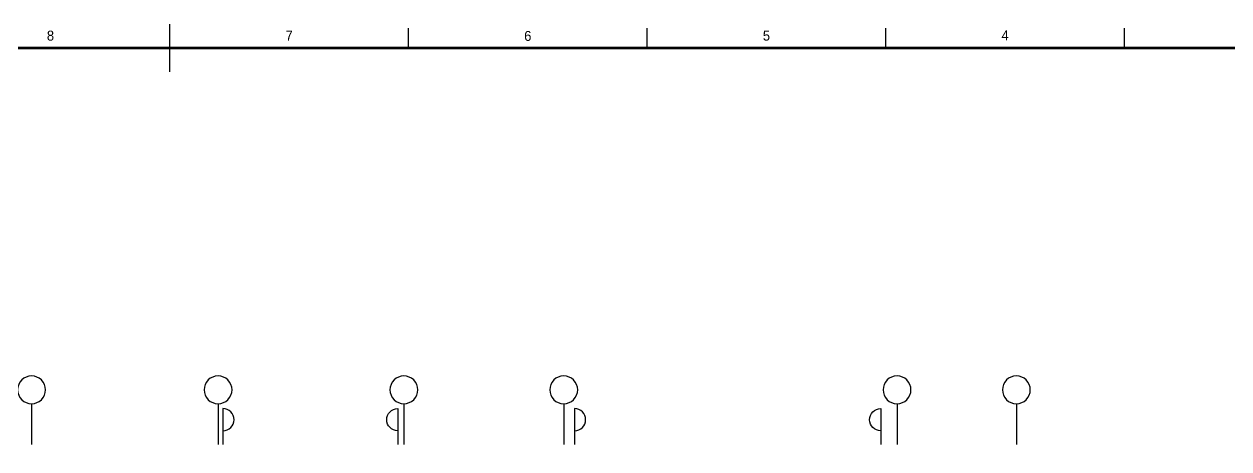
# Model space of a CAD drawing. Header units: millimetres. Extents: x -24416 to 92204, y -190080 to 23760.
# Drawn here: x 69372 to 84517, y -166272 to -160930 of the extents above; entities that cross this region are included whole.
import ezdxf
from ezdxf.enums import TextEntityAlignment as Align

# ---------------------------------------------------------------- set-up
doc = ezdxf.new("R2010")
doc.units = ezdxf.units.MM
doc.header["$LTSCALE"] = 50
doc.linetypes.add('AUDIT_D_220706163347-0', pattern=[0])
for name, color, linetype in [('A-치수', 7, 'AUDIT_D_220706163347-0'), ('AA-BORD-FORM', 7, 'Continuous'), ('AA-BORD-TEXT', 3, 'Continuous'), ('DIM', 7, 'AUDIT_D_220706163347-0')]:
    doc.layers.add(name, color=color, linetype=linetype)
doc.styles.add('HAUD01', font='Dotum.ttf')

# ---------------------------------------------------------------- blocks, each defined once
blk = doc.blocks.new('중심')
at = {"layer": 'DIM'}
blk.add_line((-350, 0), (0, 0), dxfattribs=at)
blk.add_circle((-470, 0), 120, dxfattribs=at)
blk = doc.blocks.new('DIM-1108')
at = {"layer": 'DIM'}
for points in [[(21716.9, -189804.5, 1), (21716.9, -189524.5), (21716.9, -189974.5)], [(23916.9, -189804.5, -1), (23916.9, -189524.5), (23916.9, -189974.5)], [(26136.9, -189804.5, 1), (26136.9, -189524.5), (26136.9, -189974.5)], [(29986.9, -189804.5, -1), (29986.9, -189524.5), (29986.9, -189974.5)]]:
    blk.add_lwpolyline(points, format="xyb", dxfattribs=at)
at = {"layer": 'A-치수', "xscale": -1.458333333333343, "yscale": 1.458333333333343, "zscale": 1.458333333333333, "rotation": 90}
for p in [(19311.9, -189974.5), (21656.9, -189974.5), (23991.9, -189974.5), (26001.9, -189974.5), (30191.9, -189974.5), (31691.9, -189974.5)]:
    blk.add_blockref('중심', p, dxfattribs=at)
blk = doc.blocks.new('XR-FORM 청주월명')
at = {"layer": 'AA-BORD-FORM', "color": 2}
for p, q in [((421, 571), (421, 583)), ((481, 577), (481, 582)), ((541, 577), (541, 582)), ((601, 577), (601, 582)), ((661, 577), (661, 582))]:
    blk.add_line(p, q, dxfattribs=at)
at = {"layer": 'AA-BORD-FORM', "color": 2, "const_width": 0.682}
blk.add_lwpolyline([(21, 17), (21, 577), (821, 577), (821, 17)], close=True, dxfattribs=at)
at = {"layer": 'AA-BORD-TEXT', "color": 7, "style": 'HAUD01'}
for s, p in [('8', (391, 580.1)), ('7', (451, 580.1)), ('6', (511, 580.02)), ('5', (571, 580.09)), ('4', (631, 580.19))]:
    blk.add_text(s, height=2.5, dxfattribs=at).set_placement(p, align=Align.MIDDLE_CENTER)

msp = doc.modelspace()

# ---------------------------------------------------------------- block references
msp.add_blockref('DIM-1108', (50154, 23760))
at = {"xscale": 50, "yscale": 50, "zscale": 50}
msp.add_blockref('XR-FORM 청주월명', (50154, -190080), dxfattribs=at)

doc.saveas('drawing.dxf')
